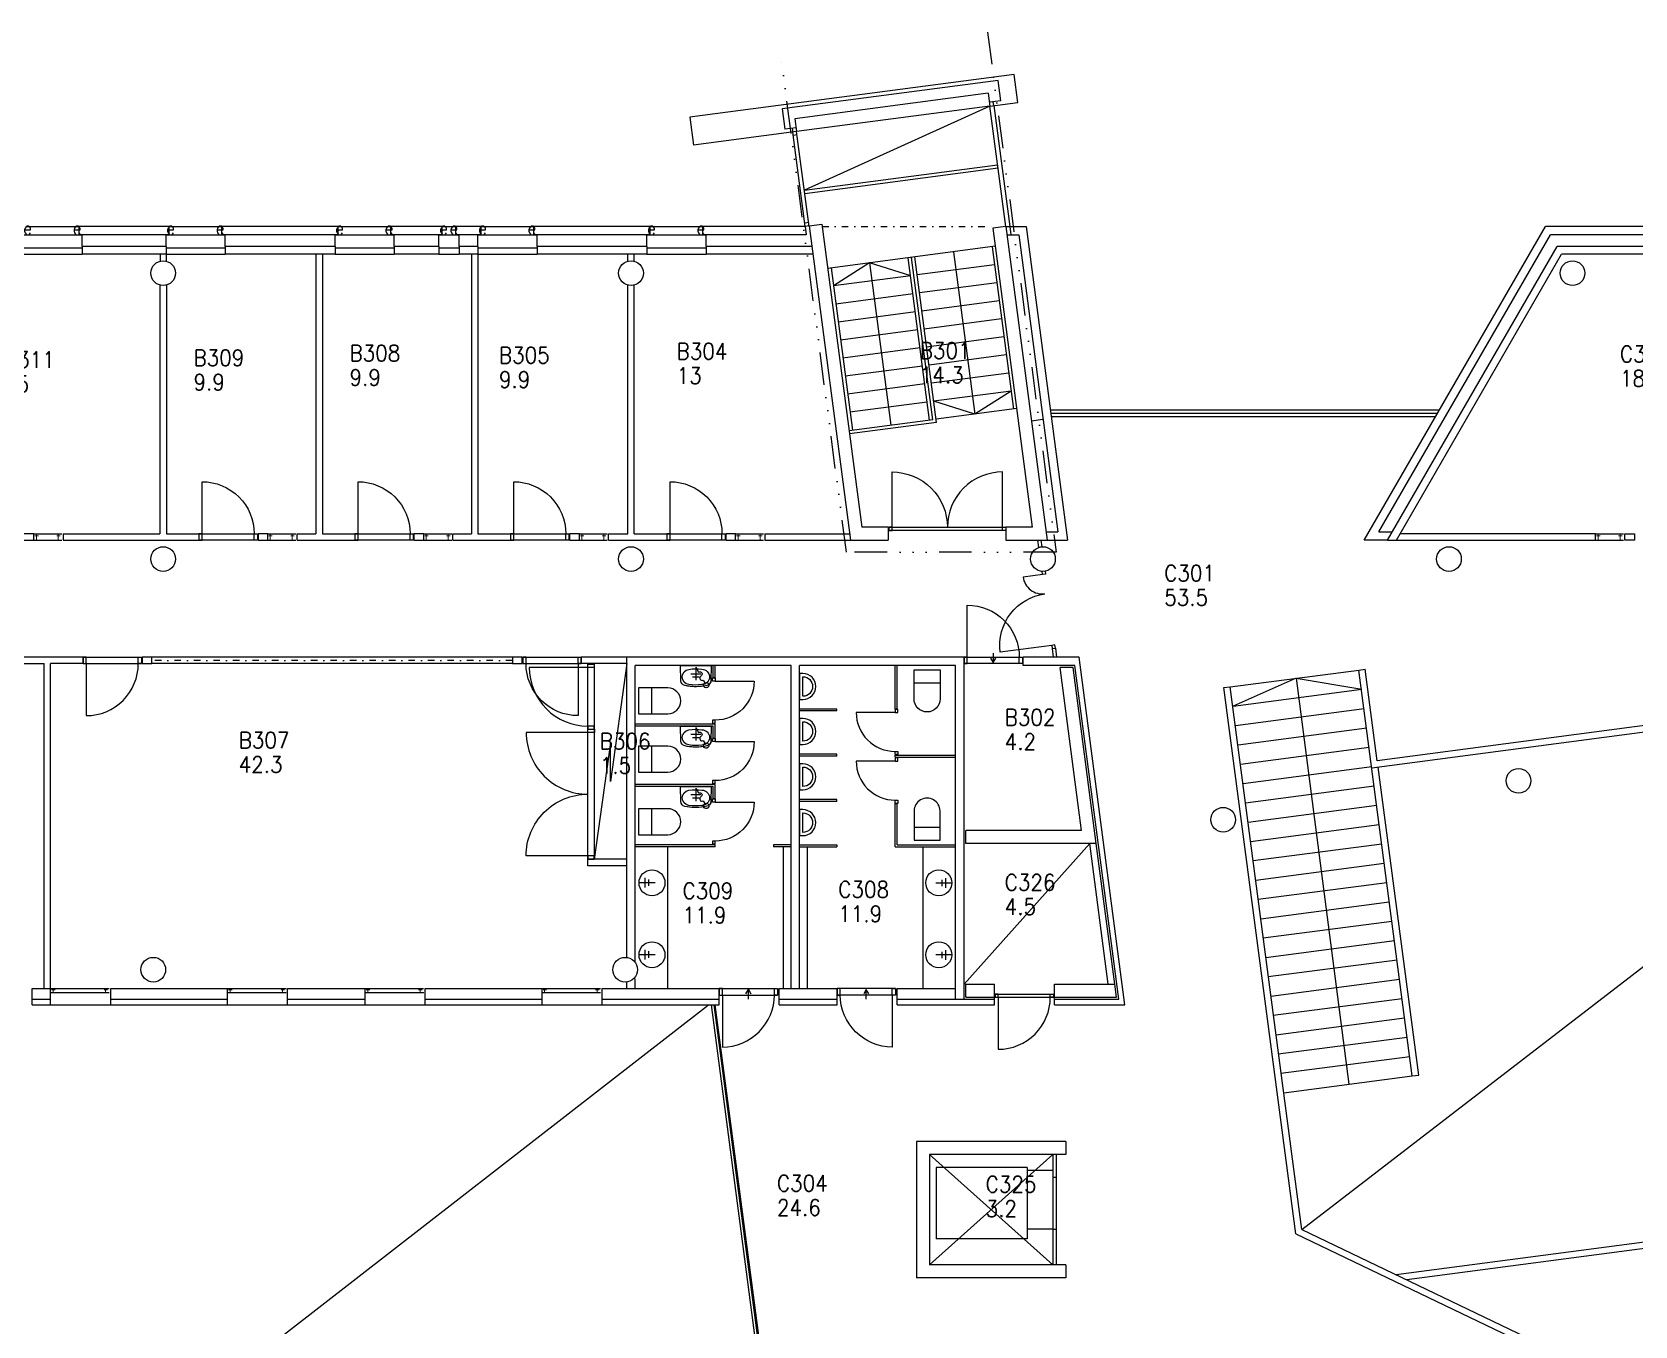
# Model space of a CAD drawing. Extents: x 9164 to 122974, y 9874 to 72490.
# Drawn here: x 71282 to 95950, y 47837 to 67751 of the extents above; entities that cross this region are included whole.
import ezdxf
from ezdxf.enums import TextEntityAlignment as Align

# ---------------------------------------------------------------- set-up
doc = ezdxf.new("R2010")
doc.units = 0
doc.header["$LTSCALE"] = 100
doc.header["$MEASUREMENT"] = 0
doc.linetypes.add('PALOALUE', pattern=[13, 5, -2, 0, -2, 0, -2, 0, -2])
doc.linetypes.add('PKL', pattern=[3, 1, -1, 0, -1])
doc.layers.get('0').update_dxf_attribs({"linetype": 'CONTINUOUS'})
for name, color, linetype in [('ART1100T0', 7, 'CONTINUOUS'), ('ART1100T3', 7, 'CONTINUOUS'), ('ART1100TB', 7, 'CONTINUOUS'), ('M00402', 7, 'CONTINUOUS'), ('M06001', 7, 'CONTINUOUS'), ('M06037', 8, 'CONTINUOUS'), ('M06041', 8, 'CONTINUOUS'), ('M06051', 3, 'CONTINUOUS'), ('M06081', 8, 'CONTINUOUS'), ('PALOOS', 1, 'PALOALUE')]:
    doc.layers.add(name, color=color, linetype=linetype)
doc.styles.get("Standard").update_dxf_attribs({"font": 'simplex.shx'})

# ---------------------------------------------------------------- blocks, each defined once
blk = doc.blocks.new('AIOA_SAWC1')
at = {"color": 0, "linetype": 'ByBlock'}
blk.add_line((250, -200), (250, 200), dxfattribs=at)
blk.add_lwpolyline([(50, 200), (500, 200, -1), (500, -200), (50, -200)], format="xyb", close=True, dxfattribs=at)
blk.add_lwpolyline([(50, 200), (500, 200, -1), (500, -200), (50, -200)], format="xyb", close=True, dxfattribs=at)
for tag, p, flags in [('VARKDI', (100, -50), 8), ('VARNRO', (100, -150), 9), ('VARYLE', (100, -250), 9)]:
    blk.add_attdef(tag, p, '', height=75, dxfattribs=dict(at, flags=flags))
blk = doc.blocks.new('AIOA_SAUR1')
at = {"color": 0, "linetype": 'ByBlock'}
for points in [[(50, -200, 1), (50, 200), (0, 200), (0, -200)], [(50, -200, 1), (50, 200), (0, 200), (0, -200)], [(50, -150), (50, 150, -1)]]:
    blk.add_lwpolyline(points, format="xyb", close=True, dxfattribs=at)
for tag, p, flags in [('VARKDI', (100, -50), 8), ('VARNRO', (100, -150), 9), ('VARYLE', (100, -250), 9)]:
    blk.add_attdef(tag, p, '', height=75, dxfattribs=dict(at, flags=flags))
blk = doc.blocks.new('AIOA_SAVE1')
at = {"color": 0, "linetype": 'ByBlock'}
for p, q in [((0, 0), (200, 0)), ((100, 75), (100, -75)), ((150, 50), (150, -50))]:
    blk.add_line(p, q, dxfattribs=at)
blk = doc.blocks.new('AIOA_SAVS1')
at = {"color": 0, "linetype": 'ByBlock'}
blk.add_lwpolyline([(0, 0), (75, -43, 1), (136, -78, -1), (198, -113), (238, -137, 1.000186), (310, -178, 1.000186), (238, -137)], format="xyb", dxfattribs=at)
blk.add_blockref('AIOA_SAVE1', (0, 0), dxfattribs=at)
blk = doc.blocks.new('AIOA_PA11151S')
at = {"color": 0, "linetype": 'ByBlock'}
for points in [[(0, -235), (233.504465, -230.487788, 0.350048), (305.602562, -170.874783, 0.111918), (306.134213, 170.656116, 0.350852), (233.992412, 230.479271), (0, 235)], [(293.550693, -198.63324, 0.875156), (315.531406, -119.392701, 0.094764), (306.134213, 170.656116, 0.350852), (233.992412, 230.479271), (0, 235), (0, -235), (233.504465, -230.487788, 0.23958)], [(58.106337, 107.884253, 0.074902), (57.037671, -92.42681, 0.996701), (292.962329, -92.42681, 0.074902), (291.893663, 107.884253, 0.873578)]]:
    blk.add_lwpolyline(points, format="xyb", close=True, dxfattribs=at)
blk.add_blockref('AIOA_SAVS1', (25, 0), dxfattribs=at)
for tag, p, flags in [('VARKDI', (25, 100), 8), ('VARNRO', (25, 0), 9), ('VARYLE', (25, -100), 9)]:
    blk.add_attdef(tag, p, '', height=75, dxfattribs=dict(at, flags=flags))
blk = doc.blocks.new('AIOA_IKK-C')
at = {"layer": 'M06041', "linetype": 'ByBlock'}
for p, q in [((0, 0), (1000, 0)), ((0, -100), (1000, -100))]:
    blk.add_line(p, q, dxfattribs=at)
at = {"layer": 'M06041', "flags": 8}
blk.add_attdef('E', (0, 0), '', height=100, dxfattribs=at)
blk.add_attdef('E', text='', height=100, dxfattribs=at).set_placement((500, 0), align=Align.CENTER)
blk.add_attdef('E', text='', height=100, dxfattribs=at).set_placement((1000, 0), align=Align.RIGHT)
at = {"layer": 'M06051', "width": 0.9, "flags": 8}
for p in [(50, 0), (950, 0)]:
    blk.add_attdef('SARANA', text='', height=50, dxfattribs=at).set_placement(p, align=Align.MIDDLE)
at = {"layer": 'M06051', "width": 0.9}
for tag, p, flags in [('IKKKDI', (50, -700), 8), ('IKKNRO', (50, -850), 8), ('IKKYLE', (50, -1000), 9)]:
    blk.add_attdef(tag, p, '', height=125, dxfattribs=dict(at, flags=flags))
blk = doc.blocks.new('AIOA_IKK-B')
at = {"layer": 'M06041', "linetype": 'ByBlock'}
for p, q in [((0, 100), (1000, 100)), ((0, 0), (1000, 0))]:
    blk.add_line(p, q, dxfattribs=at)
at = {"layer": 'M06041', "flags": 8}
blk.add_attdef('F', (0, 0), '', height=100, dxfattribs=at)
blk.add_attdef('F', text='', height=100, dxfattribs=at).set_placement((500, 0), align=Align.CENTER)
blk.add_attdef('F', text='', height=100, dxfattribs=at).set_placement((1000, 0), align=Align.RIGHT)
at = {"layer": 'M06051', "width": 0.9}
for tag, p, flags in [('IKKYLE', (50, 875), 9), ('IKKNRO', (50, 725), 8), ('IKKKDI', (50, 575), 8)]:
    blk.add_attdef(tag, p, '', height=125, dxfattribs=dict(at, flags=flags))
at = {"layer": 'M06051', "width": 0.9, "flags": 8}
for p in [(50, 0), (950, 0)]:
    blk.add_attdef('SARANA', text='', height=50, dxfattribs=at).set_placement(p, align=Align.MIDDLE)
blk = doc.blocks.new('LAPA')
at = {"color": 0, "linetype": 'ByBlock'}
for p, q in [((-199, -23), (46, 9)), ((-120, 63), (-100, -85)), ((-61, 46), (-48, -53))]:
    blk.add_line(p, q, dxfattribs=at)
blk.add_circle((0, 0), 200, dxfattribs=at)
blk = doc.blocks.new('AIOA_HUONE')
at = {"layer": 'ART1100T0', "width": 0.9}
blk.add_attdef('HNENUM', (56, 73), '', height=250, dxfattribs=at)
at = {"layer": 'ART1100T3', "width": 0.9}
blk.add_attdef('HNEALA', (56, -302), '', height=250, dxfattribs=at)

msp = doc.modelspace()

# ---------------------------------------------------------------- linework, layer by layer
at = {"layer": 'M00402'}
for p, q in [((86023, 66610), (83168, 65317)), ((90821, 49322), (101721, 57716)), ((85625, 53095), (87559, 55260)), ((56217, 32991), (81692, 52780)), ((85094, 50477), (86994, 48777)), ((86994, 50477), (85094, 48777)), ((86594, 50277), (85194, 50277)), ((85194, 50277), (85194, 49177)), ((86594, 50277), (86594, 49177)), ((86994, 50227), (86594, 50227)), ((86594, 49177), (85194, 49177)), ((86994, 49327), (86594, 49327))]:
    msp.add_line(p, q, dxfattribs=at)
msp.add_lwpolyline([(80435, 58030), (80184, 56217), (80185, 56817), (79932, 55017)], dxfattribs=at)
at = {"layer": 'M06001'}
for p, q in [((86398, 67098), (81406, 66441)), ((86455, 66667), (86398, 67098)), ((86148, 67005), (82827, 66568)), ((86189, 66693), (86148, 67005)), ((85997, 66809), (83023, 66417)), ((86023, 66610), (83049, 66219)), ((85997, 66809), (86023, 66610)), ((86189, 66693), (86016, 66670)), ((86023, 66610), (86455, 66667)), ((86083, 66618), (86075, 66678)), ((81406, 66441), (81463, 66010)), ((82827, 66568), (82868, 66255)), ((83023, 66417), (83049, 66219)), ((83049, 66219), (81463, 66010)), ((83041, 66278), (82868, 66255)), ((82982, 66270), (82990, 66211)), ((72005, 64630), (72005, 64760)), ((73395, 64760), (72005, 64760)), ((73395, 64630), (72005, 64630)), ((72055, 64450), (72055, 64630)), ((73345, 64450), (73345, 64630)), ((73395, 64630), (73395, 64760)), ((74205, 64630), (74205, 64760)), ((75995, 64760), (74205, 64760)), ((75995, 64630), (74205, 64630)), ((74255, 64450), (74255, 64630)), ((75945, 64450), (75945, 64630)), ((75995, 64630), (75995, 64760)), ((76805, 64630), (76805, 64760)), ((77595, 64760), (76805, 64760)), ((77595, 64630), (76805, 64630)), ((76855, 64450), (76855, 64630)), ((77545, 64450), (77545, 64630)), ((77595, 64630), (77595, 64760)), ((77805, 64630), (77805, 64760)), ((78195, 64760), (77805, 64760)), ((78195, 64630), (77805, 64630)), ((77855, 64450), (77855, 64630)), ((78145, 64450), (78145, 64630)), ((78195, 64630), (78195, 64760)), ((79005, 64630), (79005, 64760)), ((80795, 64760), (79005, 64760)), ((80795, 64630), (79005, 64630)), ((79055, 64450), (79055, 64630)), ((80745, 64450), (80745, 64630)), ((80795, 64630), (80795, 64760)), ((83181, 64760), (81605, 64760)), ((81605, 64630), (81605, 64760)), ((83198, 64630), (81605, 64630)), ((81655, 64450), (81655, 64630)), ((83240, 64767), (83181, 64760)), ((83181, 64760), (83198, 64630)), ((83240, 64767), (83438, 64793)), ((83240, 64767), (83877, 59930)), ((83438, 64793), (84052, 60130)), ((86267, 64760), (86069, 64734)), ((86069, 64734), (86675, 60130)), ((86267, 64760), (86903, 59930)), ((86267, 64760), (86580, 64760)), ((86284, 64630), (86466, 64630)), ((86328, 64760), (86345, 64630)), ((86466, 64630), (87067, 60060)), ((86580, 64760), (87216, 59930)), ((91785, 59930), (94574, 64760)), ((92010, 60060), (94649, 64630)), ((96995, 64760), (94574, 64760)), ((96995, 64630), (94649, 64630)), ((72055, 64450), (72055, 64330)), ((73345, 64450), (72055, 64450)), ((73345, 64450), (73345, 64330)), ((74255, 64450), (74255, 64330)), ((75945, 64450), (74255, 64450)), ((75945, 64450), (75945, 64330)), ((76855, 64450), (76855, 64330)), ((77545, 64450), (76855, 64450)), ((77545, 64450), (77545, 64330)), ((77855, 64450), (77855, 64330)), ((78145, 64450), (77855, 64450)), ((78145, 64450), (78145, 64330)), ((79055, 64450), (79055, 64330)), ((80745, 64450), (79055, 64450)), ((80745, 64450), (80745, 64330)), ((83282, 64450), (81655, 64450)), ((81655, 64450), (81655, 64330)), ((92143, 59930), (94753, 64450)), ((96945, 64450), (94753, 64450)), ((73345, 64330), (72055, 64330)), ((73255, 64330), (73255, 64225)), ((73345, 64330), (73345, 64225)), ((75945, 64330), (74255, 64330)), ((75650, 64330), (75650, 60030)), ((75750, 64330), (75750, 60030)), ((77545, 64330), (76855, 64330)), ((78145, 64330), (77855, 64330)), ((78045, 64330), (78045, 60030)), ((78145, 64330), (78145, 60030)), ((80745, 64330), (79055, 64330)), ((80450, 64223), (80450, 64330)), ((80550, 64223), (80550, 64330)), ((83298, 64330), (81655, 64330)), ((92282, 59930), (94822, 64330)), ((96945, 64330), (94822, 64330)), ((73250, 63857), (73250, 60030)), ((73350, 63857), (73350, 60030)), ((80450, 60030), (80450, 63857)), ((80550, 60030), (80550, 63857)), ((86840, 61787), (86662, 61764)), ((71760, 60030), (71760, 59930)), ((71760, 60030), (73250, 60030)), ((73350, 60030), (73850, 60030)), ((75360, 59930), (75360, 60030)), ((75360, 60030), (75650, 60030)), ((75750, 60030), (76250, 60030)), ((76250, 60030), (76250, 59930)), ((77760, 59930), (77760, 60030)), ((77760, 60030), (78045, 60030)), ((78145, 60030), (78645, 60030)), ((80155, 59930), (80155, 60030)), ((80155, 60030), (80450, 60030)), ((80550, 60030), (81050, 60030)), ((82560, 60030), (82560, 59930)), ((82560, 60030), (83864, 60030)), ((84459, 60130), (84052, 60130)), ((84459, 60130), (84459, 59930)), ((86269, 60130), (86269, 59930)), ((86675, 60130), (86269, 60130)), ((86886, 60060), (87067, 60060)), ((92010, 60060), (92218, 60060)), ((95345, 60030), (92339, 60030)), ((95345, 59930), (95345, 60030)), ((71760, 59930), (73850, 59930)), ((75360, 59930), (76250, 59930)), ((77760, 59930), (78645, 59930)), ((80155, 59930), (81050, 59930)), ((82560, 59930), (83877, 59930)), ((83877, 59930), (84459, 59930)), ((86269, 59930), (86903, 59930)), ((86903, 59930), (87216, 59930)), ((92143, 59930), (91785, 59930)), ((92143, 59930), (92282, 59930)), ((92282, 59930), (95345, 59930)), ((72067, 58130), (70967, 58130)), ((70967, 58030), (71467, 58030)), ((71467, 53030), (71467, 58030)), ((71567, 53030), (71567, 58030)), ((72067, 58030), (71567, 58030)), ((72067, 58030), (72067, 58130)), ((78675, 58130), (73127, 58130)), ((78675, 58030), (73127, 58030)), ((80435, 58130), (79735, 58130)), ((79735, 58030), (79735, 58130)), ((80435, 58030), (79735, 58030)), ((85625, 58130), (80435, 58130)), ((80435, 53508), (80435, 58130)), ((82965, 58000), (80565, 58000)), ((80565, 53431), (80565, 58000)), ((82965, 53030), (82965, 58000)), ((85495, 58000), (83095, 58000)), ((83095, 53030), (83095, 58000)), ((85495, 52865), (85495, 58000)), ((85625, 52865), (85625, 58130)), ((86535, 58000), (86535, 58130)), ((87398, 58130), (86535, 58130)), ((87329, 58000), (86535, 58000)), ((87307, 57970), (87105, 57970)), ((87432, 55460), (87105, 57970)), ((87660, 55260), (87307, 57970)), ((88005, 52865), (87329, 58000)), ((88102, 52780), (87398, 58130)), ((85655, 55260), (85655, 55460)), ((87432, 55460), (85655, 55460)), ((87660, 55260), (85655, 55260)), ((87844, 53095), (87559, 55260)), ((87945, 53095), (87660, 55260)), ((80435, 55020), (79835, 55020)), ((79835, 54920), (79835, 55020)), ((80435, 54920), (79835, 54920)), ((80435, 53030), (80435, 53130)), ((80565, 53030), (80565, 53181)), ((85655, 53095), (86092, 53095)), ((85655, 52895), (85655, 53095)), ((86092, 52895), (86092, 53095)), ((87017, 52895), (87017, 53095)), ((87017, 53095), (87945, 53095)), ((87971, 52895), (87945, 53095)), ((71282, 52780), (71282, 53030)), ((71282, 53030), (71567, 53030)), ((71282, 52865), (71567, 52865)), ((71567, 52780), (71567, 53030)), ((72493, 52780), (72493, 53030)), ((72493, 53030), (74291, 53030)), ((72493, 52865), (74291, 52865)), ((74291, 52780), (74291, 53030)), ((75216, 53030), (76409, 53030)), ((75216, 52780), (75216, 53030)), ((75216, 52865), (76409, 52865)), ((76409, 52780), (76409, 53030)), ((77334, 53030), (79132, 53030)), ((77334, 52780), (77334, 53030)), ((77334, 52865), (79132, 52865)), ((79132, 52780), (79132, 53030)), ((80058, 52780), (80058, 53030)), ((80058, 53030), (81856, 53030)), ((80058, 52865), (81856, 52865)), ((81856, 52780), (81856, 53030)), ((82781, 53030), (83671, 53030)), ((82781, 52780), (82781, 53030)), ((82781, 52865), (83671, 52865)), ((83671, 52780), (83671, 53030)), ((84596, 53030), (85495, 53030)), ((84596, 52780), (84596, 53030)), ((84596, 52865), (86092, 52865)), ((85655, 52895), (86092, 52895)), ((86092, 52780), (86092, 52895)), ((87017, 52780), (87017, 52895)), ((87017, 52895), (87971, 52895)), ((87017, 52865), (87975, 52865)), ((87017, 52865), (88005, 52865)), ((71282, 52780), (71567, 52780)), ((72493, 52780), (74291, 52780)), ((75216, 52780), (76409, 52780)), ((77334, 52780), (79132, 52780)), ((80058, 52780), (81856, 52780)), ((82781, 52780), (83671, 52780)), ((84596, 52780), (86092, 52780)), ((87017, 52780), (88102, 52780)), ((87194, 50677), (84894, 50677)), ((84894, 50677), (84894, 48577)), ((87194, 50677), (87194, 50477)), ((87194, 50477), (85094, 50477)), ((85094, 50477), (85094, 48777)), ((87194, 48777), (85094, 48777)), ((87194, 48777), (87194, 48577)), ((87194, 48577), (84894, 48577))]:
    msp.add_line(p, q, dxfattribs=at)
for centre in [(73300, 64040), (80500, 64040), (94989, 64040), (73300, 59640), (80500, 59640), (86840, 59640), (93088, 59640), (94158, 56227), (89613, 55628), (73148, 53320), (80410, 53320)]:
    msp.add_circle(centre, 190, dxfattribs=at)
at = {"layer": 'M06037'}
for p, q in [((83168, 65317), (86142, 65708)), ((83174, 65267), (86149, 65659)), ((86106, 64453), (83528, 64114)), ((86056, 64446), (86385, 61948)), ((84172, 64198), (84501, 61700)), ((85096, 61778), (84767, 64277)), ((85146, 61785), (84817, 64283)), ((85202, 61742), (84866, 64290)), ((86093, 64169), (84903, 64012)), ((85461, 64368), (85790, 61870)), ((83578, 64120), (83906, 61622)), ((84804, 63999), (83614, 63843)), ((86129, 63891), (84940, 63735)), ((84840, 63722), (83651, 63565)), ((84877, 63444), (83687, 63287)), ((86166, 63614), (84976, 63457)), ((84913, 63166), (83724, 63010)), ((86202, 63336), (85013, 63179)), ((86239, 63058), (85049, 62902)), ((84950, 62889), (83760, 62732)), ((86275, 62781), (85086, 62624)), ((84987, 62611), (83797, 62455)), ((86312, 62503), (85122, 62347)), ((85023, 62334), (83833, 62177)), ((86349, 62226), (85159, 62069)), ((85060, 62056), (83870, 61899)), ((86435, 61955), (85195, 61791)), ((85146, 61785), (83857, 61615)), ((85202, 61742), (83863, 61566)), ((89721, 57675), (91701, 57932)), ((90737, 57807), (89765, 57378)), ((90737, 57807), (91746, 57635)), ((90737, 57807), (91548, 51559)), ((91701, 57932), (91800, 57945)), ((92523, 51686), (91701, 57932)), ((91985, 56536), (91800, 57945)), ((101807, 57829), (91985, 56536)), ((89622, 57662), (89721, 57675)), ((90729, 49255), (89622, 57662)), ((90821, 49322), (89721, 57675)), ((89765, 57378), (91746, 57635)), ((101721, 57716), (91899, 56423)), ((89804, 57080), (91784, 57338)), ((89843, 56783), (91823, 57040)), ((89881, 56485), (91861, 56743)), ((89920, 56188), (91900, 56445)), ((92622, 51699), (91998, 56436)), ((89958, 55890), (91939, 56148)), ((89997, 55593), (91977, 55850)), ((90036, 55295), (92016, 55553)), ((90074, 54998), (92055, 55255)), ((90113, 54700), (92093, 54958)), ((90152, 54403), (92132, 54660)), ((90190, 54105), (92170, 54363)), ((90229, 53808), (92210, 54065)), ((90268, 53510), (92249, 53768)), ((90306, 53213), (92290, 53471)), ((90345, 52915), (92328, 53173)), ((90383, 52618), (92367, 52875)), ((81732, 52780), (83113, 42291)), ((81772, 52780), (83147, 42335)), ((81792, 52780), (83165, 42358)), ((90422, 52320), (92405, 52578)), ((90461, 52023), (92444, 52280)), ((90499, 51725), (92483, 51983)), ((90544, 51425), (92523, 51686)), ((92523, 51686), (92622, 51699)), ((99745, 49609), (92276, 48625)), ((99857, 49522), (92441, 48546)), ((90729, 49255), (103028, 43363)), ((90821, 49322), (103013, 43482))]:
    msp.add_line(p, q, dxfattribs=at)
for points in [[(84804, 63999), (84172, 64198), (83614, 63843)], [(86349, 62226), (85790, 61870), (85159, 62069)]]:
    msp.add_lwpolyline(points, dxfattribs=at)
at = {"layer": 'M06041'}
for p, q in [((86267, 64760), (86023, 66610)), ((86083, 66618), (86328, 64760)), ((83181, 64760), (82990, 66211)), ((83056, 66169), (82996, 66161)), ((83241, 64760), (83049, 66219)), ((71195, 64760), (72005, 64760)), ((73395, 64760), (74205, 64760)), ((75995, 64760), (76805, 64760)), ((77595, 64760), (77805, 64760)), ((78195, 64760), (79005, 64760)), ((80795, 64760), (81605, 64760)), ((83234, 64817), (83174, 64809)), ((71145, 64330), (72055, 64330)), ((73345, 64330), (74255, 64330)), ((75945, 64330), (76855, 64330)), ((77545, 64330), (77855, 64330)), ((78145, 64330), (79055, 64330)), ((80745, 64330), (81655, 64330)), ((92940, 61930), (86952, 61930)), ((92911, 61880), (86959, 61880)), ((92882, 61830), (86965, 61830)), ((71567, 52780), (72493, 52780)), ((74291, 52780), (75216, 52780)), ((76409, 52780), (77334, 52780)), ((79132, 52780), (80058, 52780))]:
    msp.add_line(p, q, dxfattribs=at)
at = {"layer": 'M06041', "linetype": 'PKL'}
for p, q in [((83443, 64760), (86065, 64760)), ((78675, 58080), (73127, 58080))]:
    msp.add_line(p, q, dxfattribs=at)
at = {"layer": 'M06041', "linetype": 'Continuous'}
for p, q in [((86777, 59819), (86762, 59930)), ((86826, 59829), (86812, 59930)), ((86981, 58262), (86998, 58130)), ((87031, 58268), (87049, 58130))]:
    msp.add_line(p, q, dxfattribs=at)
at = {"layer": 'M06051'}
for p, q in [((71310, 60030), (71160, 60030)), ((71310, 59930), (71310, 60030)), ((74910, 60030), (74760, 60030)), ((74760, 60030), (74760, 59930)), ((74910, 59930), (74910, 60030)), ((77310, 60030), (77160, 60030)), ((77160, 60030), (77160, 59930)), ((77310, 59930), (77310, 60030)), ((79705, 60030), (79555, 60030)), ((79555, 60030), (79555, 59930)), ((79705, 59930), (79705, 60030)), ((82110, 60030), (81960, 60030)), ((81960, 60030), (81960, 59930)), ((82110, 59930), (82110, 60030)), ((95795, 59930), (95795, 60030)), ((95795, 60030), (95945, 60030)), ((95945, 60030), (95945, 59930)), ((71160, 59930), (71310, 59930)), ((74760, 59930), (74910, 59930)), ((77160, 59930), (77310, 59930)), ((79555, 59930), (79705, 59930)), ((81960, 59930), (82110, 59930)), ((95945, 59930), (95795, 59930)), ((73127, 58130), (72977, 58130)), ((72977, 58130), (72977, 58030)), ((72977, 58030), (73127, 58030)), ((73127, 58030), (73127, 58130)), ((78825, 58130), (78675, 58130)), ((78675, 58130), (78675, 58030)), ((78675, 58030), (78825, 58030)), ((78825, 58030), (78825, 58130)), ((86034, 58114), (86075, 58046)), ((86075, 58192), (86075, 58046)), ((86075, 58046), (86115, 58114)), ((82265, 52946), (82306, 53014)), ((82306, 52867), (82306, 53014)), ((82306, 53014), (82346, 52946)), ((84121, 53014), (84081, 52946)), ((84162, 52946), (84121, 53014)), ((84121, 52867), (84121, 53014)), ((86994, 50477), (86994, 50127)), ((87044, 50477), (87044, 50127)), ((86994, 50127), (87044, 50127)), ((86994, 50127), (86994, 49327)), ((87044, 50127), (87044, 49327)), ((86994, 49327), (86994, 48777)), ((86994, 49327), (87044, 49327)), ((87044, 49327), (87044, 48777))]:
    msp.add_line(p, q, dxfattribs=at)
at = {"layer": 'M06051', "linetype": 'ByBlock'}
for p, q in [((73850, 60030), (74750, 60030)), ((76250, 60030), (77150, 60030)), ((78645, 60030), (79545, 60030)), ((81050, 60030), (81950, 60030)), ((84469, 60130), (86269, 60130)), ((84519, 60130), (84469, 60130)), ((84469, 60130), (84469, 60080)), ((86269, 60080), (84469, 60080)), ((84469, 60080), (84519, 60080)), ((84519, 60080), (84519, 60130)), ((86219, 60080), (86219, 60130)), ((86219, 60130), (86269, 60130)), ((86269, 60080), (86219, 60080)), ((86269, 60130), (86269, 60080)), ((74750, 59930), (73850, 59930)), ((77150, 59930), (76250, 59930)), ((79545, 59930), (78645, 59930)), ((81950, 59930), (81050, 59930)), ((86825, 59452), (86874, 59458)), ((86825, 59452), (86874, 59458)), ((86831, 59402), (86825, 59452)), ((86874, 59458), (86881, 59409)), ((86881, 59409), (86831, 59402)), ((87024, 58318), (86975, 58311)), ((86975, 58311), (86981, 58262)), ((86981, 58262), (87031, 58268)), ((86981, 58262), (87031, 58268)), ((87031, 58268), (87024, 58318)), ((72067, 58130), (72967, 58130)), ((72067, 58030), (72967, 58030)), ((78835, 58130), (79735, 58130)), ((78835, 58030), (79735, 58030)), ((79835, 57020), (79835, 58020)), ((79935, 58020), (79935, 57020)), ((85625, 58130), (86525, 58130)), ((86525, 58030), (85625, 58030)), ((81755, 57760), (81755, 57810)), ((81795, 57810), (81755, 57810)), ((81755, 57810), (81795, 57810)), ((81795, 57760), (81755, 57760)), ((81795, 57810), (81795, 57760)), ((84565, 57330), (84565, 57280)), ((84605, 57330), (84565, 57330)), ((84605, 57330), (84565, 57330)), ((84565, 57280), (84605, 57280)), ((84605, 57280), (84605, 57330)), ((79835, 55020), (79835, 57020)), ((79935, 57020), (79935, 55020)), ((81795, 57160), (81755, 57160)), ((81755, 57160), (81755, 57110)), ((81795, 57110), (81755, 57110)), ((81755, 57110), (81795, 57110)), ((81795, 57110), (81795, 57160)), ((81755, 56830), (81755, 56880)), ((81795, 56880), (81755, 56880)), ((81755, 56880), (81795, 56880)), ((81795, 56830), (81755, 56830)), ((81795, 56880), (81795, 56830)), ((84565, 56630), (84565, 56680)), ((84565, 56680), (84605, 56680)), ((84605, 56630), (84565, 56630)), ((84605, 56630), (84565, 56630)), ((84565, 56580), (84565, 56530)), ((84605, 56580), (84565, 56580)), ((84605, 56580), (84565, 56580)), ((84565, 56530), (84605, 56530)), ((84605, 56680), (84605, 56630)), ((84605, 56530), (84605, 56580)), ((81795, 56230), (81755, 56230)), ((81755, 56230), (81755, 56180)), ((81795, 56180), (81755, 56180)), ((81755, 56180), (81795, 56180)), ((81795, 56180), (81795, 56230)), ((81755, 55900), (81755, 55950)), ((81755, 55950), (81795, 55950)), ((81795, 55950), (81755, 55950)), ((81795, 55900), (81755, 55900)), ((81795, 55950), (81795, 55900)), ((84565, 55880), (84565, 55930)), ((84565, 55930), (84605, 55930)), ((84605, 55880), (84565, 55880)), ((84605, 55880), (84565, 55880)), ((84605, 55930), (84605, 55880)), ((81795, 55300), (81755, 55300)), ((81755, 55300), (81755, 55250)), ((81795, 55250), (81795, 55300)), ((81755, 55250), (81795, 55250)), ((81795, 55250), (81755, 55250)), ((81856, 53030), (82756, 53030)), ((81856, 52930), (82756, 52930)), ((84571, 53030), (83671, 53030)), ((84571, 52930), (83671, 52930)), ((86152, 52945), (86102, 52945)), ((86102, 52945), (87002, 52945)), ((86102, 52945), (86102, 52895)), ((86102, 52895), (86152, 52895)), ((86102, 52895), (87002, 52895)), ((86152, 52895), (86152, 52945)), ((86952, 52895), (86952, 52945)), ((86952, 52945), (87002, 52945)), ((87002, 52895), (86952, 52895)), ((87002, 52945), (87002, 52895))]:
    msp.add_line(p, q, dxfattribs=at)
for points in [[(84519, 60130), (84519, 60980, -0.414214), (85369, 60130, -0.671351)], [(86219, 60130), (86219, 60980, 0.414214), (85369, 60130, 0.671351)], [(73900, 60030), (73900, 60830, -0.414214), (74700, 60030, -0.671351)], [(76300, 60030), (76300, 60830, -0.414214), (77100, 60030, -0.671351)], [(78695, 60030), (78695, 60830, -0.414214), (79495, 60030, -0.671351)], [(81100, 60030), (81100, 60830, -0.414214), (81900, 60030, -0.671351)], [(86831, 59402), (86534, 59363, 0.414214), (86870, 59105, 0.671351)], [(86975, 58311), (86182, 58207, -0.414214), (86870, 59105, -0.671351)], [(85675, 58130), (85675, 58930, -0.414214), (86475, 58130, -0.671351)], [(72117, 58030), (72117, 57230, 0.414214), (72917, 58030, 0.671351)], [(79685, 58030), (79685, 57230, -0.414214), (78885, 58030, -0.671351)], [(79835, 57970), (78935, 57971, 0.414214), (79833, 57070, 0.671351)], [(81795, 57760), (82395, 57760, -0.414214), (81795, 57160, -0.671351)], [(84565, 57280), (83965, 57280, 0.414214), (84565, 56680, 0.671351)], [(79837, 56970), (78887, 56971, 0.414214), (79836, 56020, 0.671351)], [(81795, 56830), (82395, 56830, -0.414214), (81795, 56230, -0.671351)], [(84565, 56530), (83965, 56530, 0.414214), (84565, 55930, 0.671351)], [(79835, 55070), (78885, 55071, -0.414214), (79836, 56020, -0.671351)], [(81795, 55900), (82395, 55900, -0.414214), (81795, 55300, -0.671351)], [(81906, 52930), (81906, 52130, 0.414214), (82706, 52930, 0.671351)], [(84521, 52930), (84521, 52130, -0.414214), (83721, 52930, -0.671351)], [(86152, 52895), (86152, 52095, 0.414214), (86952, 52895, 0.671351)]]:
    msp.add_lwpolyline(points, format="xyb", dxfattribs=at)
for points in [[(73850, 59930), (73900, 59930), (73900, 60030), (73850, 60030)], [(74750, 59930), (74700, 59930), (74700, 60030), (74750, 60030)], [(76250, 59930), (76300, 59930), (76300, 60030), (76250, 60030)], [(77150, 59930), (77100, 59930), (77100, 60030), (77150, 60030)], [(78645, 59930), (78695, 59930), (78695, 60030), (78645, 60030)], [(79545, 59930), (79495, 59930), (79495, 60030), (79545, 60030)], [(81050, 59930), (81100, 59930), (81100, 60030), (81050, 60030)], [(81950, 59930), (81900, 59930), (81900, 60030), (81950, 60030)], [(72067, 58030), (72117, 58030), (72117, 58130), (72067, 58130)], [(72967, 58030), (72917, 58030), (72917, 58130), (72967, 58130)], [(78835, 58030), (78885, 58030), (78885, 58130), (78835, 58130)], [(79735, 58030), (79685, 58030), (79685, 58130), (79735, 58130)], [(79935, 58020), (79935, 57970), (79835, 57970), (79835, 58020)], [(85625, 58030), (85675, 58030), (85675, 58130), (85625, 58130)], [(86525, 58030), (86475, 58030), (86475, 58130), (86525, 58130)], [(79933, 57020), (79933, 57070), (79833, 57070), (79833, 57020)], [(79937, 57020), (79937, 56970), (79837, 56970), (79837, 57020)], [(79935, 55020), (79935, 55070), (79835, 55070), (79835, 55020)], [(81856, 52930), (81906, 52930), (81906, 53030), (81856, 53030)], [(82756, 52930), (82706, 52930), (82706, 53030), (82756, 53030)], [(83671, 52930), (83721, 52930), (83721, 53030), (83671, 53030)], [(84571, 52930), (84521, 52930), (84521, 53030), (84571, 53030)]]:
    msp.add_lwpolyline(points, close=True, dxfattribs=at)
at = {"layer": 'M06081'}
for p, q in [((81765, 57810), (81765, 58000)), ((81795, 57810), (81795, 58000)), ((84565, 57330), (84565, 58000)), ((84595, 57330), (84595, 58000)), ((81795, 57810), (81765, 57810)), ((83665, 57332), (83095, 57332)), ((83665, 57302), (83095, 57302)), ((83665, 57302), (83665, 57332)), ((84565, 57330), (84595, 57330)), ((81795, 57100), (80565, 57100)), ((81765, 57070), (80565, 57070)), ((81765, 56880), (81765, 57070)), ((81795, 56880), (81795, 57100)), ((81795, 56880), (81765, 56880)), ((83665, 56635), (83095, 56635)), ((83665, 56605), (83095, 56605)), ((83665, 56605), (83665, 56635)), ((84565, 56620), (85495, 56620)), ((84565, 56590), (84565, 56620)), ((84565, 56590), (85495, 56590)), ((81795, 56170), (80565, 56170)), ((81765, 56140), (80565, 56140)), ((81765, 55950), (81765, 56140)), ((81795, 55950), (81795, 56170)), ((81795, 55950), (81765, 55950)), ((83665, 55937), (83095, 55937)), ((83665, 55907), (83095, 55907)), ((83665, 55907), (83665, 55937)), ((84565, 55210), (84565, 55880)), ((84565, 55880), (84595, 55880)), ((84595, 55240), (84595, 55880)), ((81795, 55240), (80565, 55240)), ((81795, 55210), (80565, 55210)), ((81065, 53030), (81065, 55210)), ((81795, 55210), (81795, 55240)), ((82965, 55240), (82695, 55240)), ((82695, 55240), (82695, 55210)), ((82965, 55210), (82695, 55210)), ((82845, 53030), (82845, 55210)), ((83095, 55240), (83665, 55240)), ((83095, 55210), (83665, 55210)), ((83215, 53030), (83215, 55210)), ((83665, 55240), (83665, 55210)), ((84565, 55210), (85495, 55210)), ((84595, 55240), (85495, 55240)), ((84995, 53030), (84995, 55210))]:
    msp.add_line(p, q, dxfattribs=at)
at = {"layer": 'PALOOS', "linetype": 'PALOALUE'}
msp.add_lwpolyline([(85988, 67751), (87042, 59744), (83814, 59744), (82815, 67333)], dxfattribs=at)

# ---------------------------------------------------------------- block references
at = {"layer": 'ART1100TB'}
for p, values in [((76112, 62611), {'HNENUM': 'B308', 'HNEALA': '9.9'}), ((81146, 62639), {'HNENUM': 'B304', 'HNEALA': '13'}), ((84889, 62650), {'HNENUM': 'B301', 'HNEALA': '14.3'}), ((95663, 62597), {'HNENUM': 'C310', 'HNEALA': '18.2'}), ((70796, 62511), {'HNENUM': 'B311', 'HNEALA': '15'}), ((73711, 62539), {'HNENUM': 'B309', 'HNEALA': '9.9'}), ((78412, 62578), {'HNENUM': 'B305', 'HNEALA': '9.9'}), ((88650, 59225), {'HNENUM': 'C301', 'HNEALA': '53.5'}), ((86195, 57006), {'HNENUM': 'B302', 'HNEALA': '4.2'}), ((74407, 56655), {'HNENUM': 'B307', 'HNEALA': '42.3'}), ((79964, 56639), {'HNENUM': 'B306', 'HNEALA': '1.5'}), ((86195, 54466), {'HNENUM': 'C326', 'HNEALA': '4.5'}), ((81237, 54336), {'HNENUM': 'C309', 'HNEALA': '11.9'}), ((83634, 54357), {'HNENUM': 'C308', 'HNEALA': '11.9'}), ((82690, 49835), {'HNENUM': 'C304', 'HNEALA': '24.6'}), ((85902, 49819), {'HNENUM': 'C325', 'HNEALA': '3.2'})]:
    msp.add_blockref('AIOA_HUONE', p, dxfattribs=at).add_auto_attribs(values)
at = {"layer": 'M06041'}
ref = msp.add_blockref('AIOA_IKK-C', (71145, 64630), dxfattribs=dict(at, xscale=0.9, yscale=2, zscale=0.9))
ref.add_attrib('E', 'e', dxfattribs={"height": 200, "width": 0.9, "flags": 2}).set_placement((72045, 64630), align=Align.RIGHT)
ref.add_attrib('E', 'e', (71145, 64630), dxfattribs={"height": 200, "width": 0.9, "flags": 2})
ref.add_attrib('E', 'e', dxfattribs={"height": 0.18, "width": 1.35, "flags": 2}).set_placement((72045, 64630), align=Align.CENTER)
ref = msp.add_blockref('AIOA_IKK-C', (73345, 64630), dxfattribs=dict(at, xscale=0.9, yscale=2, zscale=0.9))
ref.add_attrib('E', 'e', dxfattribs={"height": 200, "width": 0.9, "flags": 2}).set_placement((74245, 64630), align=Align.RIGHT)
ref.add_attrib('E', 'e', (73345, 64630), dxfattribs={"height": 200, "width": 0.9, "flags": 2})
ref.add_attrib('E', 'e', dxfattribs={"height": 0.18, "width": 1.35, "flags": 2}).set_placement((74245, 64630), align=Align.CENTER)
ref = msp.add_blockref('AIOA_IKK-C', (75945, 64630), dxfattribs=dict(at, xscale=0.9, yscale=2, zscale=0.9))
ref.add_attrib('E', 'e', dxfattribs={"height": 200, "width": 0.9, "flags": 2}).set_placement((76845, 64630), align=Align.RIGHT)
ref.add_attrib('E', 'e', (75945, 64630), dxfattribs={"height": 200, "width": 0.9, "flags": 2})
ref.add_attrib('E', 'e', dxfattribs={"height": 0.18, "width": 1.35, "flags": 2}).set_placement((76845, 64630), align=Align.CENTER)
ref = msp.add_blockref('AIOA_IKK-C', (77545, 64630), dxfattribs=dict(at, xscale=0.3, yscale=2, zscale=0.3))
ref.add_attrib('E', 'e', dxfattribs={"height": 200, "width": 0.9, "flags": 2}).set_placement((77845, 64630), align=Align.RIGHT)
ref.add_attrib('E', 'e', (77545, 64630), dxfattribs={"height": 200, "width": 0.9, "flags": 2})
ref.add_attrib('E', 'e', dxfattribs={"height": 0.18, "width": 1.35, "flags": 2}).set_placement((77845, 64630), align=Align.CENTER)
ref = msp.add_blockref('AIOA_IKK-C', (78145, 64630), dxfattribs=dict(at, xscale=0.9, yscale=2, zscale=0.9))
ref.add_attrib('E', 'e', dxfattribs={"height": 200, "width": 0.9, "flags": 2}).set_placement((79045, 64630), align=Align.RIGHT)
ref.add_attrib('E', 'e', (78145, 64630), dxfattribs={"height": 200, "width": 0.9, "flags": 2})
ref.add_attrib('E', 'e', dxfattribs={"height": 0.18, "width": 1.35, "flags": 2}).set_placement((79045, 64630), align=Align.CENTER)
ref = msp.add_blockref('AIOA_IKK-C', (80745, 64630), dxfattribs=dict(at, xscale=0.9, yscale=2, zscale=0.9))
ref.add_attrib('E', 'e', dxfattribs={"height": 200, "width": 0.9, "flags": 2}).set_placement((81645, 64630), align=Align.RIGHT)
ref.add_attrib('E', 'e', (80745, 64630), dxfattribs={"height": 200, "width": 0.9, "flags": 2})
ref.add_attrib('E', 'e', dxfattribs={"height": 0.18, "width": 1.35, "flags": 2}).set_placement((81645, 64630), align=Align.CENTER)
ref = msp.add_blockref('AIOA_IKK-B', (71310, 59930), dxfattribs=dict(at, xscale=0.43, zscale=0.43))
ref.add_attrib('F', 'f', dxfattribs={"height": 100, "width": 1.8, "flags": 2}).set_placement((71740, 59930), align=Align.RIGHT)
ref.add_attrib('F', 'f', (71310, 59930), dxfattribs={"height": 100, "width": 1.8, "flags": 2})
ref.add_attrib('F', 'f', dxfattribs={"height": 0.18, "width": 2.7, "flags": 2}).set_placement((71740, 59930), align=Align.CENTER)
ref = msp.add_blockref('AIOA_IKK-B', (74910, 59930), dxfattribs=dict(at, xscale=0.43, zscale=0.43))
ref.add_attrib('F', 'f', dxfattribs={"height": 100, "width": 1.8, "flags": 2}).set_placement((75340, 59930), align=Align.RIGHT)
ref.add_attrib('F', 'f', (74910, 59930), dxfattribs={"height": 100, "width": 1.8, "flags": 2})
ref.add_attrib('F', 'f', dxfattribs={"height": 0.18, "width": 2.7, "flags": 2}).set_placement((75340, 59930), align=Align.CENTER)
ref = msp.add_blockref('AIOA_IKK-B', (77310, 59930), dxfattribs=dict(at, xscale=0.43, zscale=0.43))
ref.add_attrib('F', 'f', dxfattribs={"height": 100, "width": 1.8, "flags": 2}).set_placement((77740, 59930), align=Align.RIGHT)
ref.add_attrib('F', 'f', (77310, 59930), dxfattribs={"height": 100, "width": 1.8, "flags": 2})
ref.add_attrib('F', 'f', dxfattribs={"height": 0.18, "width": 2.7, "flags": 2}).set_placement((77740, 59930), align=Align.CENTER)
ref = msp.add_blockref('AIOA_IKK-B', (79705, 59930), dxfattribs=dict(at, xscale=0.43, zscale=0.43))
ref.add_attrib('F', 'f', dxfattribs={"height": 100, "width": 1.8, "flags": 2}).set_placement((80135, 59930), align=Align.RIGHT)
ref.add_attrib('F', 'f', (79705, 59930), dxfattribs={"height": 100, "width": 1.8, "flags": 2})
ref.add_attrib('F', 'f', dxfattribs={"height": 0.18, "width": 2.7, "flags": 2}).set_placement((80135, 59930), align=Align.CENTER)
ref = msp.add_blockref('AIOA_IKK-B', (82110, 59930), dxfattribs=dict(at, xscale=0.43, zscale=0.43))
ref.add_attrib('F', 'f', dxfattribs={"height": 100, "width": 1.8, "flags": 2}).set_placement((82540, 59930), align=Align.RIGHT)
ref.add_attrib('F', 'f', (82110, 59930), dxfattribs={"height": 100, "width": 1.8, "flags": 2})
ref.add_attrib('F', 'f', dxfattribs={"height": 0.18, "width": 2.7, "flags": 2}).set_placement((82540, 59930), align=Align.CENTER)
ref = msp.add_blockref('AIOA_IKK-B', (95345, 59930), dxfattribs=dict(at, xscale=0.43, zscale=0.43))
ref.add_attrib('F', 'f', dxfattribs={"height": 100, "width": 1.8, "flags": 2}).set_placement((95775, 59930), align=Align.RIGHT)
ref.add_attrib('F', 'f', (95345, 59930), dxfattribs={"height": 100, "width": 1.8, "flags": 2})
ref.add_attrib('F', 'f', dxfattribs={"height": 0.18, "width": 2.7, "flags": 2}).set_placement((95775, 59930), align=Align.CENTER)
ref = msp.add_blockref('AIOA_IKK-B', (71567, 52970), dxfattribs=dict(at, xscale=0.9, yscale=0.6, zscale=0.9))
ref.add_attrib('F', 'f', dxfattribs={"height": 60, "width": 3, "flags": 2}).set_placement((72467, 52970), align=Align.RIGHT)
ref.add_attrib('F', 'f', (71567, 52970), dxfattribs={"height": 60, "width": 3, "flags": 2})
ref.add_attrib('F', 'f', dxfattribs={"height": 0.18, "width": 4.5, "flags": 2}).set_placement((72467, 52970), align=Align.CENTER)
ref = msp.add_blockref('AIOA_IKK-B', (74291, 52970), dxfattribs=dict(at, xscale=0.9, yscale=0.6, zscale=0.9))
ref.add_attrib('F', 'f', dxfattribs={"height": 60, "width": 3, "flags": 2}).set_placement((75191, 52970), align=Align.RIGHT)
ref.add_attrib('F', 'f', (74291, 52970), dxfattribs={"height": 60, "width": 3, "flags": 2})
ref.add_attrib('F', 'f', dxfattribs={"height": 0.18, "width": 4.5, "flags": 2}).set_placement((75191, 52970), align=Align.CENTER)
ref = msp.add_blockref('AIOA_IKK-B', (76409, 52970), dxfattribs=dict(at, xscale=0.9, yscale=0.6, zscale=0.9))
ref.add_attrib('F', 'f', dxfattribs={"height": 60, "width": 3, "flags": 2}).set_placement((77309, 52970), align=Align.RIGHT)
ref.add_attrib('F', 'f', (76409, 52970), dxfattribs={"height": 60, "width": 3, "flags": 2})
ref.add_attrib('F', 'f', dxfattribs={"height": 0.18, "width": 4.5, "flags": 2}).set_placement((77309, 52970), align=Align.CENTER)
ref = msp.add_blockref('AIOA_IKK-B', (79132, 52970), dxfattribs=dict(at, xscale=0.9, yscale=0.6, zscale=0.9))
ref.add_attrib('F', 'f', dxfattribs={"height": 60, "width": 3, "flags": 2}).set_placement((80032, 52970), align=Align.RIGHT)
ref.add_attrib('F', 'f', (79132, 52970), dxfattribs={"height": 60, "width": 3, "flags": 2})
ref.add_attrib('F', 'f', dxfattribs={"height": 0.18, "width": 4.5, "flags": 2}).set_placement((80032, 52970), align=Align.CENTER)
at = {"layer": 'M06081', "xscale": -1}
for name, p, rotation in [('AIOA_PA11151S', (81498, 58000), 90), ('AIOA_SAWC1', (80565, 57457), 180.0000000011921), ('AIOA_PA11151S', (81498, 57070), 90), ('AIOA_SAWC1', (80565, 56561), 180.0000000011921), ('AIOA_PA11151S', (81498, 56140), 90), ('AIOA_SAWC1', (80565, 55598), 180.0000000011921), ('AIOA_SAWC1', (85056, 55262), 270.0000000011921)]:
    msp.add_blockref(name, p, dxfattribs=dict(at, rotation=rotation))
at = {"layer": 'M06081'}
for p in [(83095, 57679), (83095, 56987), (83095, 56289), (83095, 55583)]:
    msp.add_blockref('AIOA_SAUR1', p, dxfattribs=at)
for name, p, rotation in [('AIOA_SAWC1', (85056, 57987), 269.9999999988079), ('LAPA', (80823, 54657), 352.5), ('LAPA', (85236, 54657), 172.5), ('LAPA', (80823, 53550), 352.5), ('LAPA', (85236, 53550), 172.5)]:
    msp.add_blockref(name, p, dxfattribs=dict(at, rotation=rotation))

doc.saveas('drawing.dxf')
